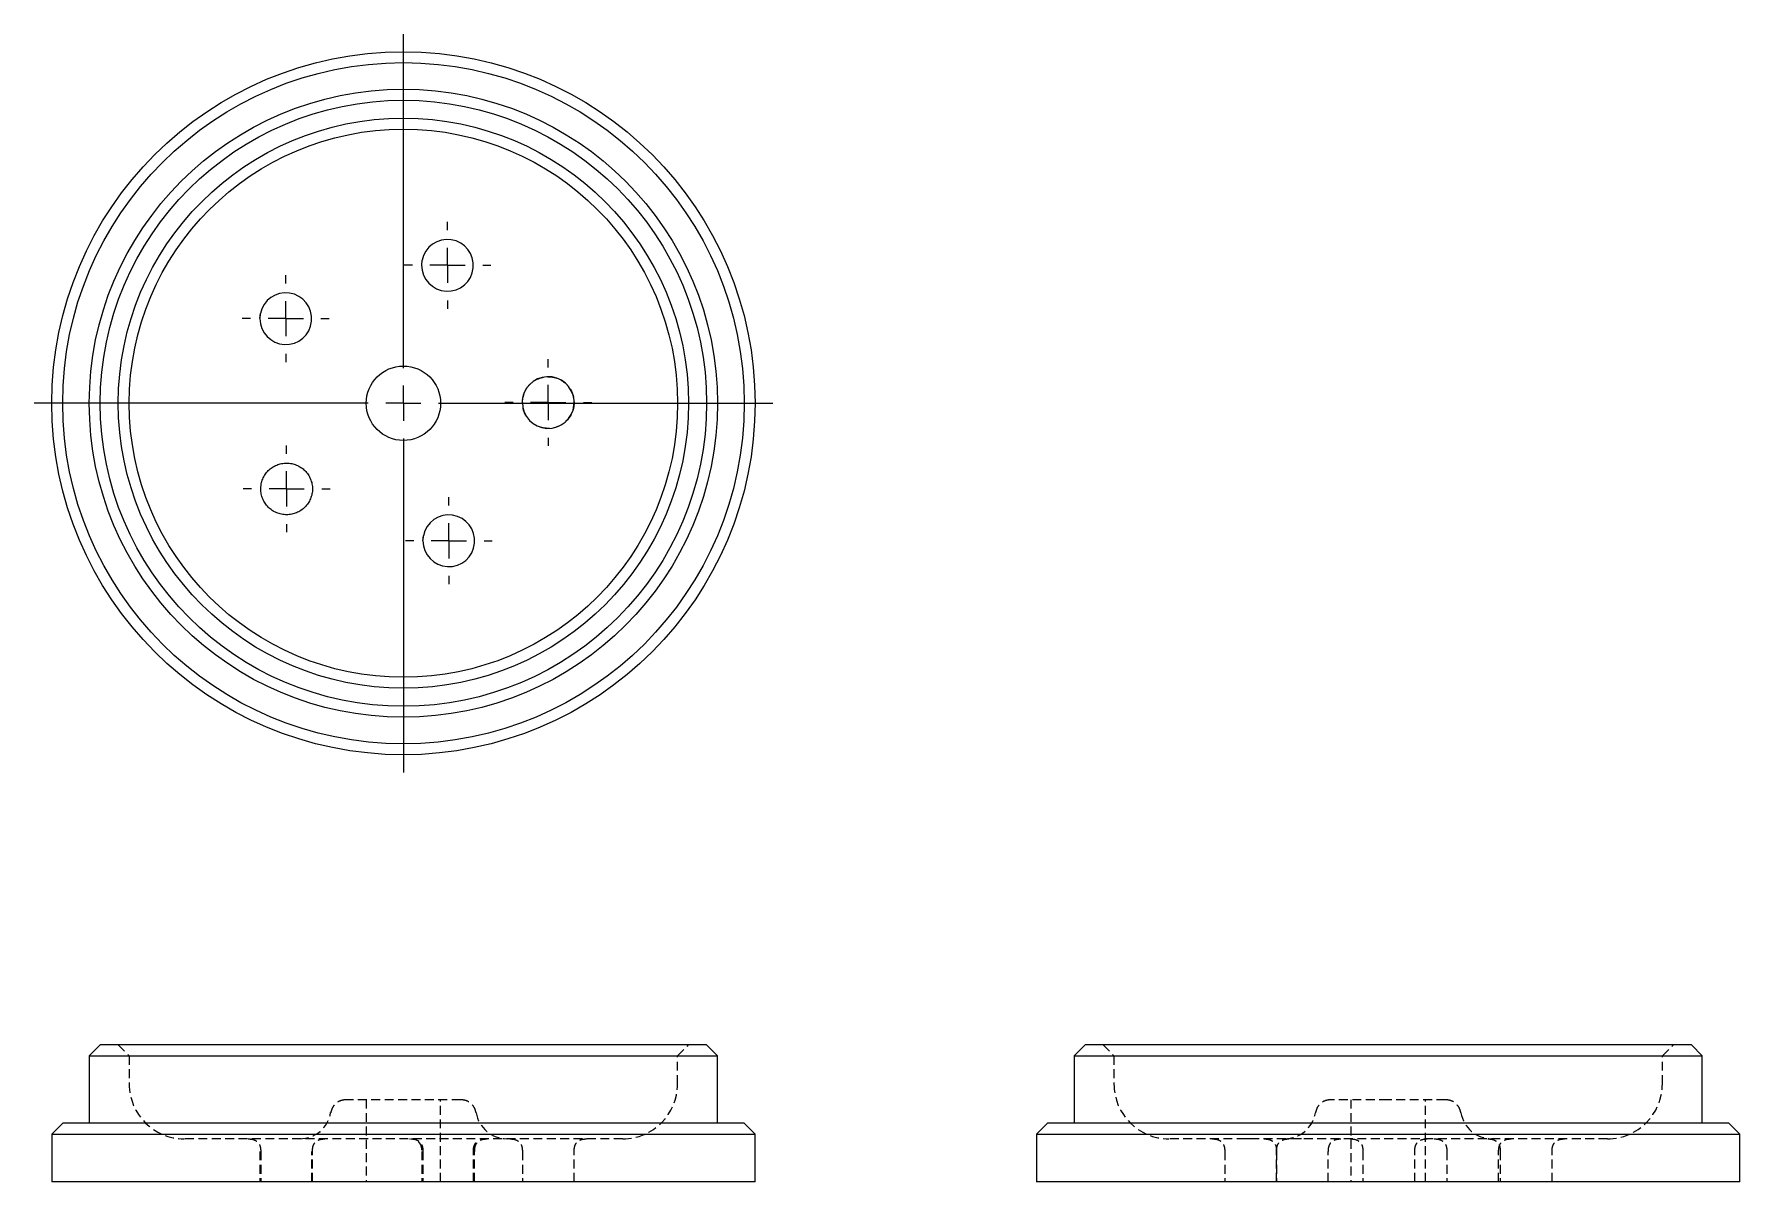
# Model space of a CAD drawing. Header units: millimetres. Extents: x 30 to 273, y 47 to 210.
import ezdxf

# ---------------------------------------------------------------- set-up
doc = ezdxf.new("R2010")
doc.units = ezdxf.units.MM
doc.linetypes.add('HIDDEN', pattern=[1.905, 1.27, -0.635])
doc.layers.add('10', color=7, linetype='Continuous')

# ---------------------------------------------------------------- blocks, each defined once
blk = doc.blocks.new('SW_CENTERMARKSYMBOL_0')
at = {"layer": '10', "color": 0}
for p, q in [((0, 5), (0, 52.5)), ((0, 0), (0, 2.5)), ((-5, 0), (-52.5, 0)), ((0, 0), (-2.5, 0)), ((0, 0), (0, -2.5)), ((0, 0), (2.5, 0)), ((5, 0), (52.5, 0)), ((0, -5), (0, -52.5))]:
    blk.add_line(p, q, dxfattribs=at)
blk = doc.blocks.new('SW_CENTERMARKSYMBOL_1')
at = {"layer": '10', "color": 0}
for p, q in [((0, 5), (0, 6.18)), ((0, 0), (0, 2.5)), ((-5, 0), (-6.18, 0)), ((0, 0), (-2.5, 0)), ((0, 0), (0, -2.5)), ((0, 0), (2.5, 0)), ((5, 0), (6.18, 0)), ((0, -5), (0, -6.18))]:
    blk.add_line(p, q, dxfattribs=at)
blk = doc.blocks.new('SW_CENTERMARKSYMBOL_2')
at = {"layer": '10', "color": 0}
for p, q in [((0, 5), (0, 6.18)), ((0, 0), (0, 2.5)), ((-5, 0), (-6.18, 0)), ((0, 0), (-2.5, 0)), ((0, 0), (0, -2.5)), ((0, 0), (2.5, 0)), ((5, 0), (6.18, 0)), ((0, -5), (0, -6.18))]:
    blk.add_line(p, q, dxfattribs=at)
blk = doc.blocks.new('SW_CENTERMARKSYMBOL_3')
at = {"layer": '10', "color": 0}
for p, q in [((0, 5), (0, 6.18)), ((0, 0), (0, 2.5)), ((-5, 0), (-6.18, 0)), ((0, 0), (-2.5, 0)), ((0, 0), (0, -2.5)), ((0, 0), (2.5, 0)), ((5, 0), (6.18, 0)), ((0, -5), (0, -6.18))]:
    blk.add_line(p, q, dxfattribs=at)
blk = doc.blocks.new('SW_CENTERMARKSYMBOL_4')
at = {"layer": '10', "color": 0}
for p, q in [((0, 5), (0, 6.18)), ((0, 0), (0, 2.5)), ((-5, 0), (-6.18, 0)), ((0, 0), (-2.5, 0)), ((0, 0), (0, -2.5)), ((0, 0), (2.5, 0)), ((5, 0), (6.18, 0)), ((0, -5), (0, -6.18))]:
    blk.add_line(p, q, dxfattribs=at)
blk = doc.blocks.new('SW_CENTERMARKSYMBOL_5')
at = {"layer": '10', "color": 0}
for p, q in [((0, 5), (0, 6.18)), ((0, 0), (0, 2.5)), ((-5, 0), (-6.18, 0)), ((0, 0), (-2.5, 0)), ((0, 0), (0, -2.5)), ((0, 0), (2.5, 0)), ((5, 0), (6.18, 0)), ((0, -5), (0, -6.18))]:
    blk.add_line(p, q, dxfattribs=at)

msp = doc.modelspace()

# ---------------------------------------------------------------- linework, layer by layer
at = {"color": 7, "linetype": 'HIDDEN', "lineweight": 18}
for p, q in [((85.6, 177.62), (85.67, 178.33)), ((62.61, 170.03), (62.68, 170.74)), ((62.72, 145.82), (62.79, 146.53)), ((85.78, 138.44), (85.85, 139.16)), ((42.46, 66.74), (44.02, 65.19)), ((121.98, 65.19), (123.54, 66.74)), ((182.46, 66.74), (184.02, 65.19)), ((261.98, 65.19), (263.54, 66.74)), ((44.02, 65.19), (44.02, 61.18)), ((121.98, 61.18), (121.98, 65.19)), ((184.02, 65.19), (184.02, 61.18)), ((261.98, 61.18), (261.98, 65.19)), ((77.71, 58.95), (77.71, 47.26)), ((88.29, 47.26), (88.29, 58.95)), ((217.71, 58.95), (217.71, 47.26)), ((231.14, 58.95), (222.99, 58.95)), ((228.29, 47.26), (228.29, 58.95)), ((114.18, 53.38), (51.82, 53.38)), ((83.81, 53.38), (83.88, 53.37)), ((93.94, 53.27), (94.72, 53.38)), ((254.18, 53.38), (191.82, 53.38)), ((203.33, 53.38), (202.38, 53.38)), ((210.7, 53.38), (209.69, 53.38)), ((234.91, 53.38), (233.9, 53.38)), ((242.5, 53.38), (241.49, 53.38)), ((62.61, 51.6), (62.61, 47.26)), ((62.72, 51.6), (62.72, 47.26)), ((69.96, 47.26), (69.96, 51.6)), ((70.07, 47.26), (70.07, 51.6)), ((85.6, 51.6), (85.6, 47.26)), ((85.78, 51.6), (85.78, 47.26)), ((92.95, 47.26), (92.95, 51.6)), ((93.13, 47.26), (93.13, 51.6)), ((99.92, 51.6), (99.92, 47.26)), ((107.27, 47.26), (107.27, 51.6)), ((199.77, 51.6), (199.77, 47.26)), ((207.12, 47.26), (207.12, 51.6)), ((207.14, 51.6), (207.14, 47.26)), ((214.49, 47.26), (214.49, 51.6)), ((219.42, 51.6), (219.42, 47.26)), ((226.77, 47.26), (226.77, 51.6)), ((231.35, 51.6), (231.35, 47.26)), ((238.7, 47.26), (238.7, 51.6)), ((238.94, 51.6), (238.94, 47.26)), ((246.29, 47.26), (246.29, 51.6))]:
    msp.add_line(p, q, dxfattribs=at)
at = {"color": 7, "linetype": 'Continuous', "lineweight": 25}
for p, q in [((85.61, 177.73), (85.66, 178.22)), ((62.62, 170.14), (62.67, 170.63)), ((99.93, 158.21), (99.98, 158.7)), ((62.73, 145.93), (62.78, 146.42)), ((85.79, 138.56), (85.84, 139.04)), ((39.9, 66.74), (38.34, 65.19)), ((126.1, 66.74), (39.9, 66.74)), ((127.66, 65.19), (126.1, 66.74)), ((179.9, 66.74), (178.34, 65.19)), ((223, 66.74), (179.9, 66.74)), ((266.1, 66.74), (223, 66.74)), ((267.66, 65.19), (266.1, 66.74)), ((38.34, 65.19), (38.34, 55.61)), ((38.34, 65.19), (127.66, 65.19)), ((127.66, 55.61), (127.66, 65.19)), ((178.34, 65.19), (178.34, 55.61)), ((178.34, 65.19), (223, 65.19)), ((223, 65.19), (267.66, 65.19)), ((267.66, 55.61), (267.66, 65.19)), ((34.56, 55.61), (33, 54.05)), ((33, 54.05), (33, 47.26)), ((33, 54.05), (133, 54.05)), ((131.44, 55.61), (34.56, 55.61)), ((133, 54.05), (131.44, 55.61)), ((133, 47.26), (133, 54.05)), ((174.56, 55.61), (173, 54.05)), ((173, 54.05), (173, 47.26)), ((173, 54.05), (223, 54.05)), ((223, 55.61), (174.56, 55.61)), ((271.44, 55.61), (223, 55.61)), ((223, 54.05), (273, 54.05)), ((273, 54.05), (271.44, 55.61)), ((273, 47.26), (273, 54.05)), ((133, 47.26), (33, 47.26)), ((223, 47.26), (173, 47.26)), ((273, 47.26), (223, 47.26))]:
    msp.add_line(p, q, dxfattribs=at)
for radius in [50, 48.44, 44.66, 43.1, 40.54, 38.98, 5.29]:
    msp.add_circle((83, 158), radius, dxfattribs=at)
for centre, start, end in [((89.27, 177.62), 179.9945, 168.7555), ((66.28, 170.03), 179.9946, 168.7554), ((103.59, 158.1), 179.9996, 168.7504), ((89.46, 138.44), 179.9988, 168.7512)]:
    msp.add_arc(centre, 3.68, start, end, dxfattribs=at)
at = {"color": 7, "linetype": 'HIDDEN', "lineweight": 18}
for centre, radius, start, end in [((51.82, 61.18), 7.8, 180, 270), ((114.18, 61.18), 7.8, 270, 0), ((191.82, 61.18), 7.8, 180, 270), ((254.18, 61.18), 7.8, 270, 0), ((68.27, 57.84), 4.45, 270, 350.4789), ((97.73, 57.84), 4.45, 189.6044, 270), ((208.27, 57.84), 4.45, 270, 350.4124), ((237.73, 57.84), 4.45, 189.567, 270)]:
    msp.add_arc(centre, radius, start, end, dxfattribs=at)
for points, knots in [([(99.92, 158.1), (99.92, 158.65), (100.17, 159.75), (101.22, 161.07), (102.75, 161.8), (104.63, 161.81), (106.12, 160.94), (107.38, 159.11), (107.38, 156.28), (105.01, 154.38), (102.75, 154.4), (101.22, 155.12), (100.32, 156.26), (100.05, 157.08), (99.99, 157.38)], [0, 0, 0, 0, 0.278017, 0.556033, 0.83405, 1.112067, 1.482756, 1.6681, 2.224134, 2.780167, 3.058184, 3.336201, 3.614217, 3.770611, 3.770611, 3.770611, 3.770611]), ([(74.86, 58.95), (74.6, 58.92), (74.07, 58.87), (73.39, 58.45), (72.87, 57.85), (72.73, 57.34), (72.66, 57.09)], [0, 0, 0, 0, 0.250299, 0.500085, 0.750036, 1, 1, 1, 1]), ([(91.14, 58.95), (91.14, 58.95), (90.93, 58.95), (90.11, 58.95), (89.51, 58.95), (88, 58.95), (87.09, 58.95), (85.61, 58.95), (85.1, 58.95), (84.05, 58.95), (82.99, 58.95), (81.92, 58.95), (80.88, 58.95), (80.36, 58.95), (78.89, 58.95), (77.99, 58.95), (76.48, 58.95), (75.87, 58.95), (75.07, 58.95), (74.86, 58.95), (74.86, 58.95)], [0, 0, 0, 0, 0.125, 0.125, 0.25, 0.25, 0.375, 0.375, 0.4375, 0.4375, 0.5, 0.5625, 0.5625, 0.625, 0.625, 0.75, 0.75, 0.875, 0.875, 1, 1, 1, 1]), ([(93.34, 57.09), (93.27, 57.34), (93.13, 57.85), (92.61, 58.45), (91.93, 58.87), (91.41, 58.92), (91.14, 58.95)], [0, 0, 0, 0, 0.249957, 0.499894, 0.749679, 1, 1, 1, 1]), ([(214.86, 58.95), (214.59, 58.92), (214.07, 58.87), (213.39, 58.45), (212.87, 57.85), (212.73, 57.34), (212.66, 57.09)], [0, 0, 0, 0, 0.2503161, 0.5001085, 0.7500526, 1, 1, 1, 1]), ([(222.99, 58.95), (221.93, 58.95), (220.86, 58.95), (218.89, 58.95), (217.99, 58.95), (216.48, 58.95), (215.88, 58.95), (215.27, 58.95), (215.11, 58.95), (214.91, 58.95), (214.85, 58.95), (214.86, 58.95)], [0, 0, 0, 0, 0.25, 0.25, 0.5, 0.5, 0.75, 0.75, 0.875, 0.875, 1, 1, 1, 1]), ([(233.34, 57.09), (233.27, 57.34), (233.13, 57.85), (232.61, 58.45), (231.93, 58.87), (231.41, 58.92), (231.14, 58.95)], [0, 0, 0, 0, 0.249951, 0.499902, 0.749694, 1, 1, 1, 1]), ([(60.94, 53.38), (61.2, 53.36), (61.58, 53.34), (62.02, 53.14), (62.28, 52.94), (62.48, 52.68), (62.68, 52.24), (62.71, 51.86), (62.72, 51.6)], [0, 0, 0, 0, 0.2727209, 0.3895806, 0.5, 0.6104194, 0.7272791, 1, 1, 1, 1]), ([(70.07, 51.6), (70.08, 51.86), (70.1, 52.24), (70.3, 52.68), (70.5, 52.94), (70.76, 53.14), (71.2, 53.34), (71.58, 53.36), (71.85, 53.38)], [0, 0, 0, 0, 0.272892, 0.389798, 0.50023, 0.610628, 0.727437, 1, 1, 1, 1]), ([(84, 53.38), (84.26, 53.36), (84.64, 53.34), (85.08, 53.14), (85.34, 52.94), (85.54, 52.68), (85.74, 52.24), (85.77, 51.86), (85.78, 51.6)], [0, 0, 0, 0, 0.2727209, 0.3895806, 0.5, 0.6104194, 0.7272791, 1, 1, 1, 1]), ([(93.13, 51.6), (93.14, 51.86), (93.16, 52.24), (93.36, 52.68), (93.56, 52.94), (93.82, 53.14), (94.26, 53.34), (94.64, 53.36), (94.91, 53.38)], [0, 0, 0, 0, 0.272892, 0.389798, 0.50023, 0.610629, 0.727438, 1, 1, 1, 1]), ([(98.14, 53.38), (98.4, 53.36), (98.78, 53.34), (99.22, 53.14), (99.48, 52.94), (99.68, 52.68), (99.88, 52.24), (99.9, 51.86), (99.92, 51.6)], [0, 0, 0, 0, 0.272721, 0.389581, 0.5, 0.610419, 0.727279, 1, 1, 1, 1]), ([(107.26, 51.6), (107.28, 51.86), (107.3, 52.24), (107.5, 52.68), (107.7, 52.94), (107.96, 53.14), (108.4, 53.34), (108.78, 53.36), (109.04, 53.38)], [0, 0, 0, 0, 0.272886, 0.38979, 0.500222, 0.610622, 0.727433, 1, 1, 1, 1]), ([(197.99, 53.38), (198.26, 53.36), (198.63, 53.34), (199.08, 53.14), (199.33, 52.94), (199.53, 52.68), (199.73, 52.24), (199.76, 51.86), (199.77, 51.6)], [0, 0, 0, 0, 0.27264, 0.389472, 0.499878, 0.610303, 0.727186, 1, 1, 1, 1]), ([(205.35, 53.38), (205.62, 53.36), (206, 53.34), (206.44, 53.14), (206.7, 52.94), (206.9, 52.68), (207.1, 52.24), (207.12, 51.86), (207.14, 51.6)], [0, 0, 0, 0, 0.272849, 0.389742, 0.50017, 0.610572, 0.727394, 1, 1, 1, 1]), ([(207.12, 51.6), (207.14, 51.86), (207.16, 52.24), (207.36, 52.68), (207.56, 52.94), (207.82, 53.14), (208.26, 53.34), (208.64, 53.36), (208.91, 53.38)], [0, 0, 0, 0, 0.272609, 0.389431, 0.499834, 0.610262, 0.727154, 1, 1, 1, 1]), ([(214.49, 51.6), (214.5, 51.86), (214.53, 52.24), (214.73, 52.68), (214.93, 52.94), (215.18, 53.14), (215.63, 53.34), (216, 53.36), (216.27, 53.38)], [0, 0, 0, 0, 0.272815, 0.389698, 0.500122, 0.610528, 0.72736, 1, 1, 1, 1]), ([(217.64, 53.38), (217.9, 53.36), (218.28, 53.34), (218.72, 53.14), (218.98, 52.94), (219.18, 52.68), (219.38, 52.24), (219.4, 51.86), (219.42, 51.6)], [0, 0, 0, 0, 0.27284, 0.389731, 0.500159, 0.610563, 0.727387, 1, 1, 1, 1]), ([(226.77, 51.6), (226.79, 51.86), (226.81, 52.24), (227.01, 52.68), (227.21, 52.94), (227.47, 53.14), (227.91, 53.34), (228.29, 53.36), (228.55, 53.38)], [0, 0, 0, 0, 0.272699, 0.389549, 0.499962, 0.610381, 0.727247, 1, 1, 1, 1]), ([(229.56, 53.38), (229.83, 53.36), (230.21, 53.34), (230.65, 53.14), (230.91, 52.94), (231.11, 52.68), (231.31, 52.24), (231.33, 51.86), (231.35, 51.6)], [0, 0, 0, 0, 0.272849, 0.389742, 0.50017, 0.610572, 0.727394, 1, 1, 1, 1]), ([(237.16, 53.38), (237.42, 53.36), (237.8, 53.34), (238.24, 53.14), (238.5, 52.94), (238.7, 52.68), (238.9, 52.24), (238.92, 51.86), (238.94, 51.6)], [0, 0, 0, 0, 0.2728458, 0.3897382, 0.5001657, 0.6105686, 0.7273913, 1, 1, 1, 1]), ([(238.7, 51.6), (238.71, 51.86), (238.74, 52.24), (238.94, 52.68), (239.14, 52.94), (239.39, 53.14), (239.84, 53.34), (240.21, 53.36), (240.48, 53.38)], [0, 0, 0, 0, 0.272815, 0.389698, 0.500122, 0.610528, 0.72736, 1, 1, 1, 1]), ([(246.29, 51.6), (246.3, 51.86), (246.33, 52.24), (246.53, 52.68), (246.73, 52.94), (246.98, 53.14), (247.43, 53.34), (247.8, 53.36), (248.07, 53.38)], [0, 0, 0, 0, 0.272814, 0.389697, 0.500122, 0.610528, 0.72736, 1, 1, 1, 1]), ([(85.15, 52.93), (85.22, 52.85), (85.36, 52.69), (85.56, 52.24), (85.58, 51.86), (85.6, 51.6)], [0, 0, 0, 0, 0.220839, 0.454558, 1, 1, 1, 1]), ([(92.94, 51.6), (92.96, 51.86), (92.98, 52.24), (93.18, 52.68), (93.38, 52.94), (93.57, 53.1), (93.69, 53.15), (93.71, 53.16)], [0, 0, 0, 0, 0.4268727, 0.6097432, 0.7824873, 0.9551781, 1, 1, 1, 1])]:
    msp.add_open_spline(points, degree=3, knots=knots, dxfattribs=at)
at = {"color": 7, "linetype": 'Continuous', "lineweight": 25}
msp.add_open_spline([(62.79, 146.53), (62.79, 146.53), (62.82, 146.77), (62.99, 147.23), (63.32, 147.87), (63.78, 148.43), (64.34, 148.89), (64.98, 149.23), (65.67, 149.44), (66.4, 149.52), (67.12, 149.44), (67.81, 149.23), (68.45, 148.89), (69.01, 148.43), (69.47, 147.87), (69.81, 147.23), (70.02, 146.54), (70.1, 145.82), (70.02, 145.09), (69.81, 144.4), (69.47, 143.76), (69.01, 143.2), (68.45, 142.74), (67.81, 142.4), (67.12, 142.19), (66.4, 142.12), (65.67, 142.19), (64.98, 142.4), (64.34, 142.74), (63.78, 143.2), (63.32, 143.76), (62.98, 144.4), (62.76, 145.09), (62.73, 145.58), (62.72, 145.82)], degree=3, knots=[0, 0, 0, 0, 0.000031, 0.032288, 0.064545, 0.096802, 0.129059, 0.161316, 0.193573, 0.22583, 0.258088, 0.290345, 0.322602, 0.354859, 0.387116, 0.419373, 0.45163, 0.483887, 0.516144, 0.548401, 0.580658, 0.612915, 0.645172, 0.677429, 0.709686, 0.741943, 0.774201, 0.806458, 0.838715, 0.870972, 0.903229, 0.935486, 0.967743, 1, 1, 1, 1], dxfattribs=at)

# ---------------------------------------------------------------- block references
at = {"layer": '10'}
for name, p in [('SW_CENTERMARKSYMBOL_0', (83, 158)), ('SW_CENTERMARKSYMBOL_4', (89.27, 177.62)), ('SW_CENTERMARKSYMBOL_3', (66.28, 170.03)), ('SW_CENTERMARKSYMBOL_5', (103.59, 158.1)), ('SW_CENTERMARKSYMBOL_2', (66.4, 145.82)), ('SW_CENTERMARKSYMBOL_1', (89.46, 138.44))]:
    msp.add_blockref(name, p, dxfattribs=at)

doc.saveas('drawing.dxf')
